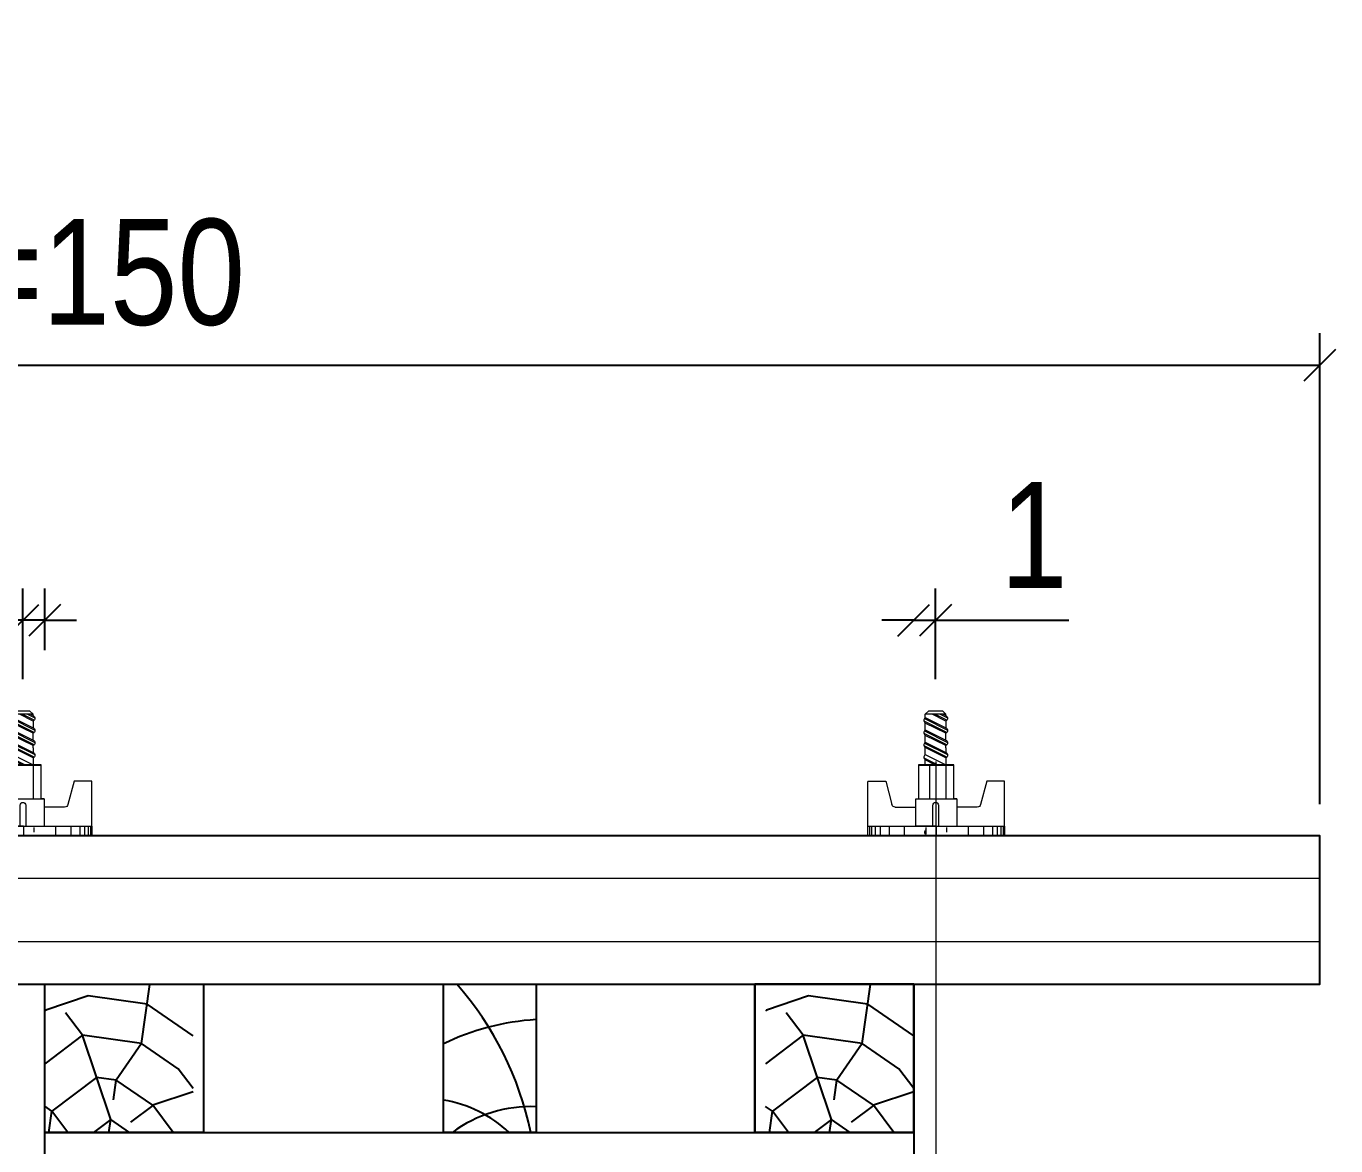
# Model space of a CAD drawing. Extents: x 2282 to 12463, y 760 to 16806.
# Drawn here: x 6308.1 to 6431.7, y 12863.4 to 12969 of the extents above; entities that cross this region are included whole.
import ezdxf

# ---------------------------------------------------------------- set-up
doc = ezdxf.new("R2010")
doc.units = 0
for name, color, linetype in [('1-2 PONTALETE', 7, 'Continuous'), ('COTA', 241, 'Continuous'), ('GRAVATA', 2, 'Continuous'), ('Painéis', 200, 'Continuous'), ('PONTALETE', 7, 'Continuous')]:
    doc.layers.add(name, color=color, linetype=linetype)
doc.layers.add('Hachura', color=251, linetype='Continuous', lineweight=9)
doc.styles.add('COTA TECNICA 2X', font='techl___.ttf', dxfattribs={"height": 10})
doc.dimstyles.new('SECAO PILAR', dxfattribs={"dimtxt": 10, "dimasz": 3, "dimexe": 3, "dimexo": 3, "dimgap": 3, "dimtad": 1, "dimdec": 1, "dimlfac": 0.5, "dimzin": 12, "dimdsep": 46, "dimtxsty": 'COTA TECNICA 2X', "dimblk1": 'OBLIQUE', "dimblk2": 'OBLIQUE', "dimsah": 1, "dimcen": 0.9, "dimclrd": 256, "dimclre": 256, "dimclrt": 256, "dimadec": 1, "dimazin": 3, "dimtfac": 1, "dimtdec": 1, "dimtmove": 0, "dimatfit": 3, "dimfxl": 1, "dimtolj": 1, "dimtzin": 12, "dimarcsym": 0})

# ---------------------------------------------------------------- blocks, each defined once
blk = doc.blocks.new('_Oblique')
at = {"color": 0, "linetype": 'ByBlock', "lineweight": -2}
blk.add_line((-0.5, -0.5), (0.5, 0.5), dxfattribs=at)
blk = doc.blocks.new('*D369')
at = {"layer": 'COTA', "lineweight": -2, "transparency": 16777216}
for p, q in [((6307.76, 12907.41), (6307.76, 12915.95)), ((6309.83, 12910.12), (6309.83, 12915.95)), ((6307.76, 12912.95), (6295.18, 12912.95)), ((6309.83, 12912.95), (6307.76, 12912.95)), ((6309.83, 12912.95), (6312.83, 12912.95))]:
    blk.add_line(p, q, dxfattribs=at)
at = {"layer": 'Defpoints', "color": 0, "transparency": 16777216}
for p in [(6307.76, 12912.95), (6309.83, 12907.12), (6307.76, 12904.41)]:
    blk.add_point(p, dxfattribs=at)
at = {"layer": 'COTA', "lineweight": -2, "transparency": 16777216, "xscale": 3, "yscale": 3, "zscale": 3}
blk.add_blockref('_Oblique', (6307.76, 12912.95), dxfattribs=at)
at = {"layer": 'COTA', "lineweight": -2, "transparency": 16777216, "xscale": 3, "yscale": 3, "zscale": 3, "rotation": 180}
blk.add_blockref('_Oblique', (6309.83, 12912.95), dxfattribs=at)
at = {"layer": 'COTA', "transparency": 16777216, "insert": (6298.47, 12921.01), "char_height": 10, "attachment_point": 5, "style": 'COTA TECNICA 2X'}
blk.add_mtext('\\A1;1', dxfattribs=at)
blk = doc.blocks.new('*D370')
at = {"layer": 'COTA', "lineweight": -2, "transparency": 16777216}
for p, q in [((6393.93, 12907.41), (6393.93, 12915.95)), ((6391.87, 12912.95), (6388.87, 12912.95)), ((6391.87, 12912.95), (6393.93, 12912.95)), ((6393.93, 12912.95), (6406.52, 12912.95))]:
    blk.add_line(p, q, dxfattribs=at)
at = {"layer": 'Defpoints', "color": 0, "transparency": 16777216}
for p in [(6391.87, 12912.95), (6393.93, 12912.95), (6393.93, 12904.41)]:
    blk.add_point(p, dxfattribs=at)
at = {"layer": 'COTA', "lineweight": -2, "transparency": 16777216, "xscale": 3, "yscale": 3, "zscale": 3}
blk.add_blockref('_Oblique', (6391.87, 12912.95), dxfattribs=at)
at = {"layer": 'COTA', "lineweight": -2, "transparency": 16777216, "xscale": 3, "yscale": 3, "zscale": 3, "rotation": 180}
blk.add_blockref('_Oblique', (6393.93, 12912.95), dxfattribs=at)
at = {"layer": 'COTA', "transparency": 16777216, "insert": (6403.23, 12921.01), "char_height": 10, "attachment_point": 5, "style": 'COTA TECNICA 2X'}
blk.add_mtext('\\A1;1', dxfattribs=at)
blk = doc.blocks.new('*D371')
at = {"layer": 'COTA', "lineweight": -2, "transparency": 16777216}
for p, q in [((6271.96, 12895.61), (6271.96, 12940.04)), ((6430.23, 12895.61), (6430.23, 12940.04)), ((6271.96, 12937.04), (6430.23, 12937.04))]:
    blk.add_line(p, q, dxfattribs=at)
at = {"layer": 'Defpoints', "color": 0, "transparency": 16777216}
for p in [(6430.23, 12937.04), (6271.96, 12892.61), (6430.23, 12892.61)]:
    blk.add_point(p, dxfattribs=at)
at = {"layer": 'COTA', "lineweight": -2, "transparency": 16777216, "xscale": 3, "yscale": 3, "zscale": 3, "rotation": 180}
blk.add_blockref('_Oblique', (6271.96, 12937.04), dxfattribs=at)
at = {"layer": 'COTA', "lineweight": -2, "transparency": 16777216, "xscale": 3, "yscale": 3, "zscale": 3}
blk.add_blockref('_Oblique', (6430.23, 12937.04), dxfattribs=at)
at = {"layer": 'COTA', "transparency": 16777216, "insert": (6275.09, 12945.77), "char_height": 10, "attachment_point": 5, "style": 'COTA TECNICA 2X'}
blk.add_mtext('\\A1;Perfil Metálico L=150', dxfattribs=at)
blk = doc.blocks.new('C')
at = {"layer": 'Hachura', "color": 0}
for p, q in [((0.461, 3.155), (-0.003, 3.155)), ((0, 3.224), (0, -3.224)), ((0.451, 3.224), (0, 3.224)), ((0.451, -3.225), (0.451, 3.224)), ((0.451, 3.224), (2.58, 3.224)), ((2.58, 3.224), (2.58, 2.385)), ((0.461, 3.05), (-0.003, 3.05)), ((0.461, 2.881), (-0.003, 2.881)), ((0.461, 2.65), (-0.003, 2.65)), ((0, 2.747), (0, -1.16)), ((0.461, 2.228), (-0.003, 2.228)), ((1.354, 1.939), (1.354, 0.965)), ((2.58, 2.385), (1.475, 2.094)), ((0.461, 1.512), (0, 1.512)), ((1.741, 0.966), (0.451, 0.966)), ((1.741, -0.968), (1.741, 0.966)), ((1.741, 0.966), (1.741, 0.838)), ((1.741, 0.966), (1.741, 0.838)), ((1.741, 0.838), (3.354, 0.838)), ((3.32, 0.838), (3.32, -0.839)), ((3.354, 0.838), (3.354, -0.839)), ((0.388, 0.487), (0.172, 0.487)), ((1.451, 0.101), (0.451, 0.101)), ((3.354, 0.451), (1.741, 0.451)), ((3.676, 0.451), (3.354, 0.451)), ((3.837, -0.517), (3.354, 0.451)), ((3.354, 0.064), (3.67, -0.57)), ((3.676, 0.451), (4.16, -0.517)), ((3.716, 0.5), (4.251, -0.57)), ((4.371, -0.553), (3.83, 0.53)), ((4.151, 0.451), (3.934, 0.451)), ((4.418, -0.517), (3.934, 0.451)), ((4.151, 0.451), (4.256, 0.451)), ((4.256, 0.451), (4.74, -0.517)), ((4.296, 0.5), (4.831, -0.57)), ((4.952, -0.553), (4.41, 0.53)), ((4.514, 0.451), (4.837, 0.451)), ((4.998, -0.517), (4.514, 0.451)), ((4.837, 0.451), (5.321, -0.517)), ((4.876, 0.5), (5.412, -0.57)), ((5.532, -0.553), (4.991, 0.53)), ((5.579, -0.517), (5.095, 0.451)), ((5.417, 0.451), (5.095, 0.451)), ((5.579, -0.517), (5.095, 0.451)), ((5.417, 0.451), (5.74, -0.194)), ((5.457, 0.5), (5.74, -0.065)), ((5.74, 0.193), (5.571, 0.53)), ((5.74, 0.322), (5.675, 0.451)), ((5.675, 0.451), (5.74, 0.451)), ((5.739, 0.45), (5.9, 0.288)), ((5.739, 0.45), (5.739, -0.518)), ((5.9, -0.356), (5.9, 0.288)), ((0.451, -0.004), (0, -0.004)), ((0.075, -0.481), (0.292, -0.481)), ((0.292, -0.481), (0.397, -0.481)), ((0.451, -0.001), (0.451, -0.968)), ((0.451, -0.157), (1.451, -0.157)), ((0.451, -0.646), (0.451, -0.323)), ((3.354, -0.323), (1.741, -0.323)), ((3.354, -0.065), (3.579, -0.517)), ((3.354, -0.517), (3.579, -0.517)), ((3.837, -0.517), (4.16, -0.517)), ((4.418, -0.517), (4.74, -0.517)), ((4.634, -0.517), (4.74, -0.517)), ((4.998, -0.517), (5.321, -0.517)), ((5.579, -0.517), (5.74, -0.517)), ((5.739, -0.518), (5.9, -0.356)), ((5.739, -0.518), (5.739, -0.518)), ((0.451, -3.225), (0.451, -0.646)), ((0.451, -0.968), (1.741, -0.968)), ((1.354, -1.94), (1.354, -0.968)), ((3.354, -0.839), (1.741, -0.839)), ((0.461, -1.521), (-0.003, -1.521)), ((0.461, -2.228), (-0.003, -2.228)), ((2.58, -2.387), (1.475, -2.096)), ((2.58, -3.225), (2.58, -2.387)), ((0.461, -2.65), (-0.003, -2.65)), ((0.461, -2.881), (-0.003, -2.881)), ((0.461, -3.05), (-0.003, -3.05)), ((0.461, -3.155), (-0.003, -3.155)), ((0, -3.224), (2.568, -3.224))]:
    blk.add_line(p, q, dxfattribs=at)
for centre, radius, start, end in [((1.516, 1.939), 0.161, 104.74356, 180), ((1.445, -0.028), 0.129, 272.69497, 87.30503), ((3.805, 0.389), 0.143, 25.56881, 154.43119), ((4.385, 0.389), 0.143, 25.56881, 154.43119), ((4.966, 0.389), 0.143, 25.56881, 154.43119), ((5.546, 0.389), 0.143, 25.56881, 154.43119), ((0.166, -0.366), 0.174, 221.74404, 317.85924), ((3.708, -0.4), 0.174, 222.14076, 318.25596), ((4.289, -0.4), 0.174, 222.14076, 318.25596), ((4.869, -0.4), 0.174, 222.14076, 318.25596), ((5.45, -0.4), 0.174, 222.14076, 318.25596), ((5.61, -0.401), 0.174, 317.85924, 318.25596), ((1.516, -1.94), 0.161, 180, 255.25644)]:
    blk.add_arc(centre, radius, start, end, dxfattribs=at)

msp = doc.modelspace()

# ---------------------------------------------------------------- hatches: boundary and pattern name
at = {"layer": 'PONTALETE'}
h = msp.add_hatch(dxfattribs=at)
h.set_pattern_fill('TRONCO', color=1, scale=37.5, angle=82, style=0, pattern_type=2)
h.set_pattern_definition([(82, (-5324.646, 14227.254), (-31.91606, 42.35404), [11.25, -26.25]), (82, (-5326.502, 14227.515), (-31.91606, 42.35404), [11.25, -26.25]), (82, (-5329.955, 14229.893), (-31.91606, 42.35404), [7.5, -30]), (82, (-5333.407, 14232.272), (-31.91606, 42.35404), [5.625, -31.875]), (82, (-5337.12, 14232.794), (-31.91606, 42.35404), [3.75, -33.75]), (82, (-5342.14, 14224.032), (-31.91606, 42.35404), [1.875, -9.375, 1.875, -24.375]), (82, (-5343.213, 14229.863), (-31.91606, 42.35404), [1.875, -15, 5.625, -15]), (82, (-5344.026, 14237.55), (-31.91606, 42.35404), [1.875, -1.875, 1.875, -31.875]), (82, (-5346.144, 14235.955), (-31.91606, 42.35404), [1.875, -35.625]), (82, (-5350.12, 14234.62), (-31.91606, 42.35404), [5.625, -31.875]), (82, (-5353.83, 14235.142), (-31.91606, 42.35404), [7.5, -30]), (82, (-5357.806, 14233.808), (-31.91606, 42.35404), [9.375, -11.25, 1.875, -15]), (172, (-5337.613, 14215.822), (-42.35404, -31.91606), [1.875, -3.75, 9.375, -22.5]), (172, (-5341.065, 14218.2), (-42.35404, -31.91606), [1.875, -1.875, 5.625, -28.125]), (172, (-5355.66, 14222.145), (-42.35404, -31.91606), [3.75, -33.75]), (172, (-5340.543, 14221.914), (-42.35404, -31.91606), [7.5, -11.25, 1.875, -16.875]), (172, (-5360.707, 14226.64), (-42.35404, -31.91606), [1.875, -35.625]), (172, (-5341.88, 14225.89), (-42.35404, -31.91606), [5.625, -31.875]), (172, (-5343.213, 14229.863), (-42.35404, -31.91606), [3.75, -33.75]), (172, (-5342.69, 14233.577), (-42.35404, -31.91606), [1.875, -5.625, 5.625, -24.375]), (172, (-5344.287, 14235.694), (-42.35404, -31.91606), [1.875, -35.625]), (172, (-5336.6, 14236.507), (-42.35404, -31.91606), [5.25, -32.25]), (172, (-5328.91, 14237.32), (-42.35404, -31.91606), [3.75, -33.75]), (172, (-5343.243, 14243.12), (-42.35404, -31.91606), [1.875, -35.625]), (172, (-5340.865, 14246.574), (-42.35404, -31.91606), [5.625, -31.875]), (172, (-5340.343, 14250.287), (-42.35404, -31.91606), [5.625, -31.875]), (127, (-5326.271, 14242.63), (-37.13505, 5.21899), [2.651625, -2.651625, 2.651625, -45.078134]), (127, (-5336.6, 14236.507), (-37.13505, 5.21899), [5.30325, -47.72976]), (127, (-5357.254, 14224.263), (-37.13505, 5.21899), [5.30325, -47.72976]), (127, (-5346.927, 14230.385), (-37.13505, 5.21899), [5.30325, -47.72976]), (127, (-5339.239, 14231.198), (-37.13505, 5.21899), [5.30325, -47.72976]), (127, (-5330.246, 14241.295), (-37.13505, 5.21899), [5.30325, -47.72976]), (127, (-5332.625, 14237.842), (-37.13505, 5.21899), [7.95495, -45.07806]), (127, (-5350.9, 14229.05), (-37.13505, 5.21899), [2.65162, -50.38138]), (127, (-5354.875, 14227.715), (-37.13505, 5.21899), [2.65162, -50.38138]), (127, (-5352.788, 14242.57), (-37.13505, 5.21899), [2.65162, -50.38138]), (127, (-5336.308, 14225.106), (-37.13505, 5.21899), [2.65162, -50.38138]), (127, (-5346.435, 14247.357), (-37.13505, 5.21899), [2.65162, -50.38138]), (127, (-5344.548, 14233.838), (-37.13505, 5.21899), [2.65162, -50.38138]), (127, (-5347.74, 14238.073), (-37.13505, 5.21899), [2.65162, -50.38138]), (217, (-5340.573, 14235.172), (-5.21899, -37.13505), [2.651625, -2.651625, 7.95495, -39.77481]), (217, (-5339.79, 14240.743), (-5.21899, -37.13505), [2.65162, -50.38138]), (217, (-5326.793, 14238.916), (-5.21899, -37.13505), [2.65162, -50.38138]), (217, (-5337.12, 14232.794), (-5.21899, -37.13505), [2.65162, -50.38138]), (217, (-5343.765, 14239.408), (-5.21899, -37.13505), [2.65162, -50.38138]), (217, (-5335.786, 14228.82), (-5.21899, -37.13505), [2.65162, -50.38138]), (217, (-5333.698, 14243.673), (-5.21899, -37.13505), [2.65162, -50.38138]), (217, (-5326.21, 14216.113), (-5.21899, -37.13505), [2.65162, -50.38138]), (217, (-5327.807, 14218.23), (-5.21899, -37.13505), [5.30325, -47.72976]), (217, (-5329.403, 14220.349), (-5.21899, -37.13505), [5.30325, -47.72976]), (217, (-5328.88, 14224.062), (-5.21899, -37.13505), [5.30325, -47.72976]), (217, (-5332.333, 14226.44), (-5.21899, -37.13505), [5.30325, -47.72976]), (217, (-5345.1, 14243.382), (-5.21899, -37.13505), [5.30325, -47.72976]), (217, (-5325.489, 14248.2), (-5.21899, -37.13505), [5.30325, -47.72976]), (217, (-5354.936, 14254.232), (-5.21899, -37.13505), [5.30325, -47.72976]), (217, (-5351.222, 14253.71), (-5.21899, -37.13505), [5.30325, -47.72976]), (217, (-5349.887, 14249.735), (-5.21899, -37.13505), [5.30325, -47.72976]), (217, (-5353.54, 14223.74), (-5.21899, -37.13505), [7.95495, -45.07806]), (217, (-5346.435, 14247.357), (-5.21899, -37.13505), [7.95495, -45.07806]), (108.56505, (-5360.446, 14228.498), (5.218991, 37.135053), [4.1925, -79.66005]), (108.56505, (-5341.878, 14225.889), (5.218991, 37.135053), [4.1925, -79.66005]), (108.56505, (-5352.497, 14231.168), (5.218991, 37.135053), [4.1925, -79.66005]), (108.56505, (-5324.937, 14238.655), (5.218991, 37.135053), [4.1925, -79.66005]), (108.56505, (-5328.911, 14237.32), (5.218991, 37.135053), [4.1925, -79.66005]), (108.56505, (-5337.904, 14227.224), (5.218991, 37.135053), [4.1925, -79.66005]), (108.56505, (-5356.471, 14229.833), (5.218991, 37.135053), [4.1925, -79.66005]), (108.56505, (-5343.765, 14239.408), (5.218991, 37.135053), [8.385, -75.46755]), (145.43495, (-5349.335, 14240.19), (-37.135053, 5.218991), [4.1925, -79.66005]), (145.43495, (-5337.412, 14244.195), (-37.135053, 5.218991), [4.1925, -79.66005]), (145.43495, (-5347.448, 14226.672), (-37.135053, 5.218991), [4.1925, -79.66005]), (145.43495, (-5350.349, 14219.506), (-37.135053, 5.218991), [4.1925, -79.66005]), (145.43495, (-5339.79, 14240.743), (-37.135053, 5.218991), [4.1925, -79.66005]), (145.43495, (-5340.313, 14237.03), (-37.135053, 5.218991), [4.1925, -79.66005]), (145.43495, (-5347.97, 14222.958), (-37.135053, 5.218991), [8.385, -75.46755]), (145.43495, (-5331.059, 14248.983), (-37.135053, 5.218991), [8.385, -75.46755]), (145.43495, (-5333.438, 14245.53), (-37.135053, 5.218991), [8.385, -75.46755]), (198.56505, (-5332.042, 14215.04), (-37.135053, 5.218991), [4.1925, -79.66005]), (198.56505, (-5352.467, 14217.91), (-37.135053, 5.218991), [4.1925, -79.66005]), (198.56505, (-5325.428, 14221.683), (-37.135053, 5.218991), [4.1925, -79.66005]), (198.56505, (-5359.372, 14222.667), (-37.135053, 5.218991), [4.1925, -79.66005]), (198.56505, (-5336.569, 14223.249), (-37.135053, 5.218991), [4.1925, -79.66005]), (198.56505, (-5339.239, 14231.198), (-37.135053, 5.218991), [4.1925, -79.66005]), (198.56505, (-5346.144, 14235.955), (-37.135053, 5.218991), [4.1925, -79.66005]), (198.56505, (-5333.638, 14217.157), (-37.135057, 5.219004), [4.1925, -79.66005]), (198.56505, (-5337.904, 14227.224), (-37.135053, 5.218991), [4.1925, -79.66005]), (198.56505, (-5332.625, 14237.842), (-37.135053, 5.218991), [4.1925, -79.66005]), (198.56505, (-5335.816, 14242.078), (-37.135053, 5.218991), [4.1925, -79.66005]), (198.56505, (-5345.913, 14251.07), (-37.135053, 5.218991), [4.1925, -79.66005]), (198.56505, (-5360.968, 14224.785), (-37.135053, 5.218991), [4.1925, -79.66005]), (198.56505, (-5359.894, 14218.953), (-37.135053, 5.218991), [8.385, -75.46755]), (198.56505, (-5333.116, 14220.87), (-37.135053, 5.218991), [8.385, -75.46755]), (235.43495, (-5328.329, 14214.517), (-5.218991, -37.135053), [4.1925, -79.66005]), (235.43495, (-5322.036, 14245.821), (-5.218991, -37.135053), [4.1925, -79.66005]), (235.43495, (-5340.865, 14246.574), (-5.218991, -37.135053), [4.1925, -79.66005]), (235.43495, (-5329.955, 14229.893), (-5.218991, -37.135053), [4.1925, -79.66005]), (235.43495, (-5326.502, 14227.515), (-5.218991, -37.135053), [4.1925, -79.66005]), (235.43495, (-5333.407, 14232.272), (-5.218991, -37.135053), [4.1925, -79.66005]), (235.43495, (-5354.123, 14246.544), (-5.218991, -37.135053), [4.1925, -79.66005]), (235.43495, (-5355.458, 14250.518), (-5.218991, -37.135053), [8.385, -75.46755])])
h.paths.add_polyline_path([(6309.83, 12864.61), (6323.83, 12864.61), (6323.83, 12878.61), (6309.83, 12878.61)])
h = msp.add_hatch(dxfattribs=at)
h.set_pattern_fill('TRONCO', color=1, scale=37.5, angle=82, style=0, pattern_type=2)
h.set_pattern_definition([(82, (-5256.61, 14227.254), (-31.91606, 42.35404), [11.25, -26.25]), (82, (-5258.465, 14227.515), (-31.91606, 42.35404), [11.25, -26.25]), (82, (-5261.918, 14229.893), (-31.91606, 42.35404), [7.5, -30]), (82, (-5265.37, 14232.272), (-31.91606, 42.35404), [5.625, -31.875]), (82, (-5269.084, 14232.794), (-31.91606, 42.35404), [3.75, -33.75]), (82, (-5274.102, 14224.032), (-31.91606, 42.35404), [1.875, -9.375, 1.875, -24.375]), (82, (-5275.176, 14229.863), (-31.91606, 42.35404), [1.875, -15, 5.625, -15]), (82, (-5275.99, 14237.55), (-31.91606, 42.35404), [1.875, -1.875, 1.875, -31.875]), (82, (-5278.107, 14235.955), (-31.91606, 42.35404), [1.875, -35.625]), (82, (-5282.08, 14234.62), (-31.91606, 42.35404), [5.625, -31.875]), (82, (-5285.795, 14235.142), (-31.91606, 42.35404), [7.5, -30]), (82, (-5289.77, 14233.808), (-31.91606, 42.35404), [9.375, -11.25, 1.875, -15]), (172, (-5269.576, 14215.822), (-42.35404, -31.91606), [1.875, -3.75, 9.375, -22.5]), (172, (-5273.03, 14218.2), (-42.35404, -31.91606), [1.875, -1.875, 5.625, -28.125]), (172, (-5287.62, 14222.145), (-42.35404, -31.91606), [3.75, -33.75]), (172, (-5272.507, 14221.914), (-42.35404, -31.91606), [7.5, -11.25, 1.875, -16.875]), (172, (-5292.67, 14226.64), (-42.35404, -31.91606), [1.875, -35.625]), (172, (-5273.84, 14225.89), (-42.35404, -31.91606), [5.625, -31.875]), (172, (-5275.176, 14229.863), (-42.35404, -31.91606), [3.75, -33.75]), (172, (-5274.654, 14233.577), (-42.35404, -31.91606), [1.875, -5.625, 5.625, -24.375]), (172, (-5276.25, 14235.694), (-42.35404, -31.91606), [1.875, -35.625]), (172, (-5268.562, 14236.507), (-42.35404, -31.91606), [5.25, -32.25]), (172, (-5260.874, 14237.32), (-42.35404, -31.91606), [3.75, -33.75]), (172, (-5275.206, 14243.12), (-42.35404, -31.91606), [1.875, -35.625]), (172, (-5272.828, 14246.574), (-42.35404, -31.91606), [5.625, -31.875]), (172, (-5272.306, 14250.287), (-42.35404, -31.91606), [5.625, -31.875]), (127, (-5258.235, 14242.63), (-37.13505, 5.21899), [2.651625, -2.651625, 2.651625, -45.078134]), (127, (-5268.562, 14236.507), (-37.13505, 5.21899), [5.30325, -47.72976]), (127, (-5289.217, 14224.263), (-37.13505, 5.21899), [5.30325, -47.72976]), (127, (-5278.89, 14230.385), (-37.13505, 5.21899), [5.30325, -47.72976]), (127, (-5271.202, 14231.198), (-37.13505, 5.21899), [5.30325, -47.72976]), (127, (-5262.21, 14241.295), (-37.13505, 5.21899), [5.30325, -47.72976]), (127, (-5264.588, 14237.842), (-37.13505, 5.21899), [7.95495, -45.07806]), (127, (-5282.864, 14229.05), (-37.13505, 5.21899), [2.65162, -50.38138]), (127, (-5286.84, 14227.715), (-37.13505, 5.21899), [2.65162, -50.38138]), (127, (-5284.75, 14242.57), (-37.13505, 5.21899), [2.65162, -50.38138]), (127, (-5268.27, 14225.106), (-37.13505, 5.21899), [2.65162, -50.38138]), (127, (-5278.398, 14247.357), (-37.13505, 5.21899), [2.65162, -50.38138]), (127, (-5276.51, 14233.838), (-37.13505, 5.21899), [2.65162, -50.38138]), (127, (-5279.703, 14238.073), (-37.13505, 5.21899), [2.65162, -50.38138]), (217, (-5272.537, 14235.172), (-5.21899, -37.13505), [2.651625, -2.651625, 7.95495, -39.77481]), (217, (-5271.754, 14240.743), (-5.21899, -37.13505), [2.65162, -50.38138]), (217, (-5258.757, 14238.916), (-5.21899, -37.13505), [2.65162, -50.38138]), (217, (-5269.084, 14232.794), (-5.21899, -37.13505), [2.65162, -50.38138]), (217, (-5275.728, 14239.408), (-5.21899, -37.13505), [2.65162, -50.38138]), (217, (-5267.75, 14228.82), (-5.21899, -37.13505), [2.65162, -50.38138]), (217, (-5265.662, 14243.673), (-5.21899, -37.13505), [2.65162, -50.38138]), (217, (-5258.174, 14216.113), (-5.21899, -37.13505), [2.65162, -50.38138]), (217, (-5259.77, 14218.23), (-5.21899, -37.13505), [5.30325, -47.72976]), (217, (-5261.366, 14220.349), (-5.21899, -37.13505), [5.30325, -47.72976]), (217, (-5260.844, 14224.062), (-5.21899, -37.13505), [5.30325, -47.72976]), (217, (-5264.297, 14226.44), (-5.21899, -37.13505), [5.30325, -47.72976]), (217, (-5277.063, 14243.382), (-5.21899, -37.13505), [5.30325, -47.72976]), (217, (-5257.452, 14248.2), (-5.21899, -37.13505), [5.30325, -47.72976]), (217, (-5286.9, 14254.232), (-5.21899, -37.13505), [5.30325, -47.72976]), (217, (-5283.185, 14253.71), (-5.21899, -37.13505), [5.30325, -47.72976]), (217, (-5281.85, 14249.735), (-5.21899, -37.13505), [5.30325, -47.72976]), (217, (-5285.504, 14223.74), (-5.21899, -37.13505), [7.95495, -45.07806]), (217, (-5278.398, 14247.357), (-5.21899, -37.13505), [7.95495, -45.07806]), (108.56505, (-5292.409, 14228.498), (5.218991, 37.135053), [4.1925, -79.66005]), (108.56505, (-5273.841, 14225.889), (5.218991, 37.135053), [4.1925, -79.66005]), (108.56505, (-5284.46, 14231.168), (5.218991, 37.135053), [4.1925, -79.66005]), (108.56505, (-5256.9, 14238.655), (5.218991, 37.135053), [4.1925, -79.66005]), (108.56505, (-5260.874, 14237.32), (5.218991, 37.135053), [4.1925, -79.66005]), (108.56505, (-5269.867, 14227.224), (5.218991, 37.135053), [4.1925, -79.66005]), (108.56505, (-5288.434, 14229.833), (5.218991, 37.135053), [4.1925, -79.66005]), (108.56505, (-5275.728, 14239.408), (5.218991, 37.135053), [8.385, -75.46755]), (145.43495, (-5281.299, 14240.19), (-37.135053, 5.218991), [4.1925, -79.66005]), (145.43495, (-5269.375, 14244.195), (-37.135053, 5.218991), [4.1925, -79.66005]), (145.43495, (-5279.412, 14226.672), (-37.135053, 5.218991), [4.1925, -79.66005]), (145.43495, (-5282.312, 14219.506), (-37.135053, 5.218991), [4.1925, -79.66005]), (145.43495, (-5271.754, 14240.743), (-37.135053, 5.218991), [4.1925, -79.66005]), (145.43495, (-5272.276, 14237.03), (-37.135053, 5.218991), [4.1925, -79.66005]), (145.43495, (-5279.934, 14222.958), (-37.135053, 5.218991), [8.385, -75.46755]), (145.43495, (-5263.022, 14248.983), (-37.135053, 5.218991), [8.385, -75.46755]), (145.43495, (-5265.4, 14245.53), (-37.135053, 5.218991), [8.385, -75.46755]), (198.56505, (-5264.006, 14215.04), (-37.135053, 5.218991), [4.1925, -79.66005]), (198.56505, (-5284.43, 14217.91), (-37.135053, 5.218991), [4.1925, -79.66005]), (198.56505, (-5257.392, 14221.683), (-37.135053, 5.218991), [4.1925, -79.66005]), (198.56505, (-5291.335, 14222.667), (-37.135053, 5.218991), [4.1925, -79.66005]), (198.56505, (-5268.532, 14223.249), (-37.135053, 5.218991), [4.1925, -79.66005]), (198.56505, (-5271.202, 14231.198), (-37.135053, 5.218991), [4.1925, -79.66005]), (198.56505, (-5278.107, 14235.955), (-37.135053, 5.218991), [4.1925, -79.66005]), (198.56505, (-5265.601, 14217.157), (-37.135057, 5.219004), [4.1925, -79.66005]), (198.56505, (-5269.867, 14227.224), (-37.135053, 5.218991), [4.1925, -79.66005]), (198.56505, (-5264.588, 14237.842), (-37.135053, 5.218991), [4.1925, -79.66005]), (198.56505, (-5267.78, 14242.078), (-37.135053, 5.218991), [4.1925, -79.66005]), (198.56505, (-5277.876, 14251.07), (-37.135053, 5.218991), [4.1925, -79.66005]), (198.56505, (-5292.93, 14224.785), (-37.135053, 5.218991), [4.1925, -79.66005]), (198.56505, (-5291.857, 14218.953), (-37.135053, 5.218991), [8.385, -75.46755]), (198.56505, (-5265.08, 14220.87), (-37.135053, 5.218991), [8.385, -75.46755]), (235.43495, (-5260.292, 14214.517), (-5.218991, -37.135053), [4.1925, -79.66005]), (235.43495, (-5254, 14245.821), (-5.218991, -37.135053), [4.1925, -79.66005]), (235.43495, (-5272.828, 14246.574), (-5.218991, -37.135053), [4.1925, -79.66005]), (235.43495, (-5261.918, 14229.893), (-5.218991, -37.135053), [4.1925, -79.66005]), (235.43495, (-5258.465, 14227.515), (-5.218991, -37.135053), [4.1925, -79.66005]), (235.43495, (-5265.37, 14232.272), (-5.218991, -37.135053), [4.1925, -79.66005]), (235.43495, (-5286.086, 14246.544), (-5.218991, -37.135053), [4.1925, -79.66005]), (235.43495, (-5287.42, 14250.518), (-5.218991, -37.135053), [8.385, -75.46755])])
h.paths.add_polyline_path([(6377.87, 12864.61), (6391.87, 12864.61), (6391.87, 12878.61), (6377.87, 12878.61)])

# ---------------------------------------------------------------- linework, layer by layer
at = {"layer": '1-2 PONTALETE', "color": 1}
for centre, radius, start, end in [((6357.66, 12851.99), 23.32, 93.5441, 115.9137), ((6345.62, 12856.07), 11.74, 46.6479, 80.9173), ((6355.68, 12854.73), 12.32, 87.4574, 126.7023)]:
    msp.add_arc(centre, radius, start, end, dxfattribs=at)
at = {"layer": 'GRAVATA', "color": 1}
msp.add_lwpolyline([(6271.87, 12892.61), (6271.87, 12878.61), (6430.23, 12878.61), (6430.23, 12892.61)], close=True, dxfattribs=at)
at = {"layer": 'Hachura'}
for p, q in [((6394, 12779.78), (6393.99, 12899.61)), ((6271.87, 12888.61), (6430.23, 12888.61)), ((6430.23, 12882.61), (6271.87, 12882.61))]:
    msp.add_line(p, q, dxfattribs=at)
at = {"layer": 'Painéis'}
msp.add_lwpolyline([(6391.87, 12864.61), (6391.87, 12860.59), (6309.83, 12860.59), (6309.83, 12864.61)], close=True, dxfattribs=at)
at = {"layer": 'PONTALETE', "color": 1}
for points in [[(6309.83, 12878.61), (6324.83, 12878.61), (6324.83, 12864.61), (6309.83, 12864.61)], [(6347.47, 12878.61), (6356.22, 12878.61), (6356.22, 12864.61), (6347.47, 12864.61)], [(6376.87, 12878.61), (6391.87, 12878.61), (6391.87, 12864.61), (6376.87, 12864.61)]]:
    msp.add_lwpolyline(points, close=True, dxfattribs=at)
at = {"layer": 'PONTALETE', "color": 40}
msp.add_lwpolyline([(6391.87, 12878.61), (6376.87, 12878.61), (6376.87, 12864.61), (6391.87, 12864.61)], close=True, dxfattribs=at)
at = {"layer": 'PONTALETE', "color": 1}
msp.add_arc((6325.92, 12858.47), 30.42, 11.6357, 41.4455, dxfattribs=at)

# ---------------------------------------------------------------- block references
at = {"layer": 'Hachura', "linetype": 'Continuous', "xscale": -2, "yscale": 2, "zscale": 2, "rotation": 270}
for p in [(6307.83, 12892.61), (6394, 12892.61)]:
    msp.add_blockref('C', p, dxfattribs=at)

# ---------------------------------------------------------------- dimensions: what is measured, and where the dimension line sits
at = {"layer": 'COTA'}
dim = msp.add_linear_dim(base=(6430.23, 12937.04), p1=(6271.96, 12892.61), p2=(6430.23, 12892.61), text='Perfil Metálico L=150', dimstyle='SECAO PILAR', dxfattribs=at)
dim.commit()
dim.dimension.update_dxf_attribs({"geometry": '*D371', "text_midpoint": (6275.09, 12937.04), "dimtype": 160})
for base, p1, p2, picture, middle in [((6307.76, 12912.95), (6309.83, 12907.12), (6307.76, 12904.41), '*D369', (6298.47, 12921.01)), ((6393.93, 12912.95), (6391.87, 12912.95), (6393.93, 12904.41), '*D370', (6403.23, 12921.01))]:
    dim = msp.add_linear_dim(base=base, p1=p1, p2=p2, dimstyle='SECAO PILAR', dxfattribs=at)
    dim.commit()
    dim.dimension.update_dxf_attribs({"geometry": picture, "text_midpoint": middle})

doc.saveas('drawing.dxf')
